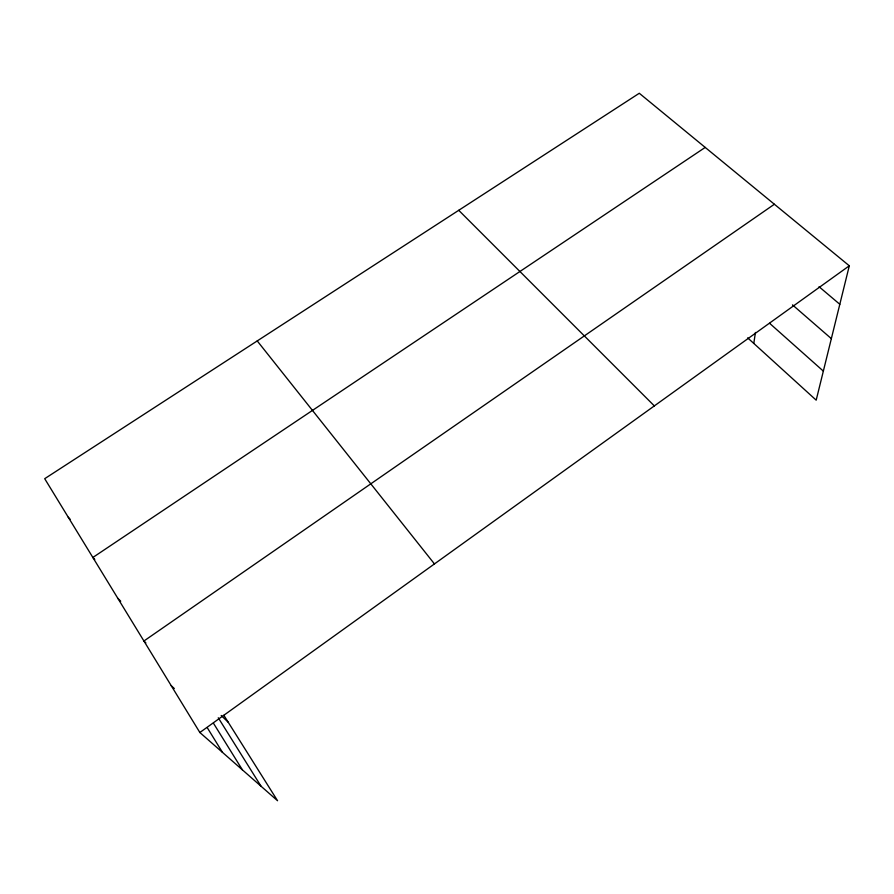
<?xml version="1.0" encoding="UTF-8"?>
<svg xmlns="http://www.w3.org/2000/svg" width="894" height="894" viewBox="0 0 894 894"><rect width="100%" height="100%" fill="white"/><g stroke="black" fill="none" stroke-linecap="round" stroke-linejoin="round"><path stroke-width="1.34" d="M753.798 343.441L755.43 332.456M223.824 715.267L277.553 800.733L199.854 732.51L44.7 478.692L639.288 93.267L849.3 265.797L816.188 400.166L747.675 337.865M199.854 732.51L849.3 265.797M774.383 204.245L143.923 641.009L145.878 642.887M705.21 147.421L92.864 557.476L94.775 559.443M819.049 286.717L839.812 304.295M792.497 304.888L831.353 338.647M769.611 323.304L823.352 371.122M171.235 685.698L174.319 688.536M221.198 715.479L228.193 722.218M458.734 210.302L654.341 405.91M117.818 598.309L120.724 601.204M68.246 517.224L70.134 519.202M257.237 340.927L434.45 563.924M218.259 717.77L261.059 786.251M213.42 723.179L242.419 769.89M207.196 727.571L222.483 752.379"/></g></svg>
